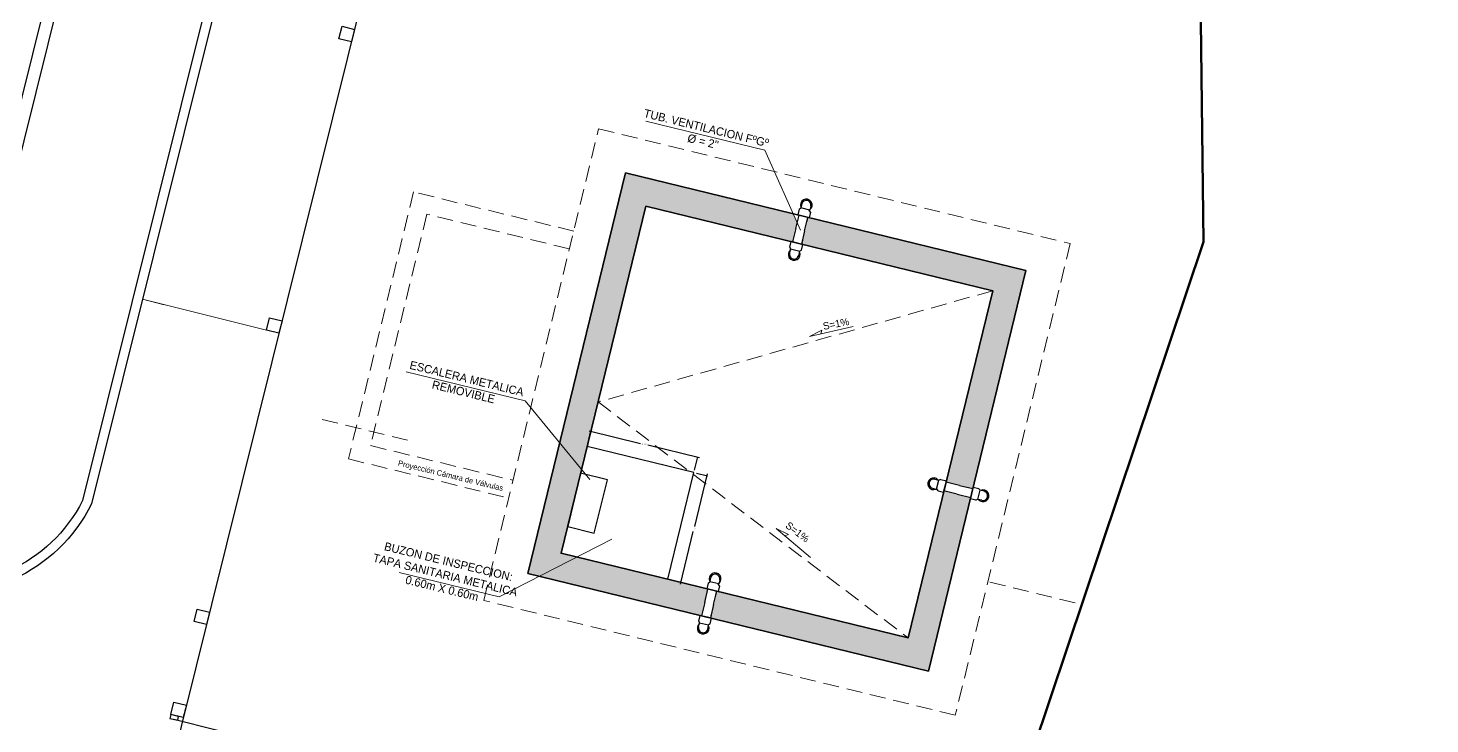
# Model space of a CAD drawing. Header units: metres. Extents: x 717911 to 838331, y 8495011 to 8501478.
# Drawn here: x 837520.36 to 837542.31, y 8496218.72 to 8496229.61 of the extents above; entities that cross this region are included whole.
import ezdxf

# ---------------------------------------------------------------- set-up
doc = ezdxf.new("R2010")
doc.units = ezdxf.units.M
doc.linetypes.add('DASHED2', pattern=[0.375, 0.25, -0.125])
doc.linetypes.add('HIDDEN2', pattern=[4.7625, 3.175, -1.5875])
for name, color, linetype, lineweight, true_color in [('0_Concreto', 7, 'Continuous', 35, 0x3d3d3d), ('0_Cotas', 7, 'Continuous', 0, 0x2e2e2e), ('0_Hach Concreto', 7, 'Continuous', 0, 0x3d3d3d), ('0_Llamados', 7, 'Continuous', 0, 0x2b2b2b), ('0_Tuberia', 7, 'Continuous', 25, 0x0e4267)]:
    doc.layers.add(name, color=color, linetype=linetype, lineweight=lineweight, true_color=true_color)
for name, color, linetype, lineweight in [('0_Linea 02', 250, 'Continuous', 0), ('0_Proyecciones', 251, 'DASHED2', 0), ('0_Texto', 7, 'Continuous', 0), ('Structural - Grid_Pen_No__15', 214, 'Continuous', 25), ('VIGAS DE LOSA1', 190, 'Continuous', 9)]:
    doc.layers.add(name, color=color, linetype=linetype, lineweight=lineweight)
doc.layers.add('SOMBREADO', color=7, linetype='Continuous')
doc.styles.add('ARIAL', font='arial.ttf')
doc.styles.add('T_COT_20', font='swisse.ttf', dxfattribs={"height": 0.025})
doc.dimstyles.new('Dimensiones', dxfattribs={"dimtxt": 0.025, "dimasz": 0.015, "dimexe": 0.01, "dimexo": 0.04, "dimgap": 0.025, "dimtad": 0, "dimtih": 1, "dimtoh": 1, "dimzin": 0, "dimdsep": 46, "dimtxsty": 'ARIAL', "dimblk": 'OBLIQUE', "dimcen": 2.5, "dimdle": 0.03, "dimclrd": 256, "dimclre": 256, "dimclrt": 256, "dimadec": 0, "dimazin": 0, "dimtfac": 1, "dimtmove": 0, "dimatfit": 1, "dimldrblk": 'ARCHTICK', "dimfxl": 1, "dimtolj": 1, "dimtzin": 0, "dimarcsym": 0})

# ---------------------------------------------------------------- blocks, each defined once
blk = doc.blocks.new('_Oblique')
at = {"color": 0, "linetype": 'ByBlock', "lineweight": -2}
blk.add_line((-0.5, -0.5), (0.5, 0.5), dxfattribs=at)
blk = doc.blocks.new('*D1348')
at = {"layer": '0_Cotas', "lineweight": -2, "transparency": 16777216}
for p, q in [((837529.123, 8496223.104), (837529.173, 8496223.311)), ((837529.142, 8496223.309), (837529.95, 8496223.112)), ((837530.872, 8496222.887), (837530.063, 8496223.084)), ((837530.794, 8496222.696), (837530.845, 8496222.904))]:
    blk.add_line(p, q, dxfattribs=at)
at = {"layer": 'Defpoints', "color": 0, "lineweight": 9, "transparency": 16777216}
for p in [(837529.113, 8496223.065), (837530.842, 8496222.894), (837530.785, 8496222.657)]:
    blk.add_point(p, dxfattribs=at)
at = {"layer": '0_Cotas', "lineweight": -2, "transparency": 16777216, "xscale": 0.015, "yscale": 0.015, "zscale": 0.015}
for p, rotation in [((837529.171, 8496223.302), 166.3046780453317), ((837530.842, 8496222.894), 346.3046780453317)]:
    blk.add_blockref('_Oblique', p, dxfattribs=dict(at, rotation=rotation))
at = {"layer": '0_Cotas', "transparency": 16777216, "insert": (837530.007, 8496223.098), "char_height": 0.025, "attachment_point": 5, "style": 'ARIAL'}
blk.add_mtext('\\A1;1.72', dxfattribs=at)
blk = doc.blocks.new('_ArchTick')
at = {"color": 0, "const_width": 0.15}
blk.add_lwpolyline([(-0.5, -0.5), (0.5, 0.5)], dxfattribs=at)
blk = doc.blocks.new('*D1349')
at = {"layer": '0_Cotas', "lineweight": -2, "transparency": 16777216}
for p, q in [((837530.994, 8496222.637), (837530.792, 8496221.81)), ((837530.824, 8496222.648), (837530.996, 8496222.606)), ((837530.572, 8496220.908), (837530.774, 8496221.735)), ((837530.416, 8496220.976), (837530.589, 8496220.934))]:
    blk.add_line(p, q, dxfattribs=at)
at = {"layer": 'Defpoints', "color": 0, "lineweight": 9, "transparency": 16777216}
for p in [(837530.785, 8496222.657), (837530.377, 8496220.986), (837530.579, 8496220.937)]:
    blk.add_point(p, dxfattribs=at)
at = {"layer": '0_Cotas', "lineweight": -2, "transparency": 16777216, "xscale": 0.015, "yscale": 0.015, "zscale": 0.015}
for p, rotation in [((837530.986, 8496222.608), 76.30467804375247), ((837530.579, 8496220.937), 256.3046780437525)]:
    blk.add_blockref('_Oblique', p, dxfattribs=dict(at, rotation=rotation))
at = {"layer": '0_Cotas', "transparency": 16777216, "insert": (837530.783, 8496221.773), "char_height": 0.025, "attachment_point": 5, "style": 'ARIAL'}
blk.add_mtext('\\A1;1.72', dxfattribs=at)

msp = doc.modelspace()

# ---------------------------------------------------------------- hatches: boundary and pattern name
at = {"layer": '0_Hach Concreto'}
h = msp.add_hatch(dxfattribs=at)
h.set_pattern_fill('AR-CONC', scale=0.002294, angle=-13.6953)
h.set_pattern_definition([(36.30468, (837333.45104, 8496269.09083), (0.39740186, -0.1344769), [0.04370175, -0.4807193]), (341.30468, (837333.45104, 8496269.09083), (0.0252185, 0.4449756), [0.0349614, -0.3845768]), (86.75612, (837333.48416, 8496269.07963), (0.4226204, 0.3104987), [0.0371408, -0.4085489]), (32.48888, (837333.47864, 8496269.20406), (0.5813548, -0.2409386), [0.0655526, -0.721079]), (82.94024, (837333.5271, 8496269.184), (0.6635204, 0.422528), [0.0557112, -0.6128239]), (337.48883, (837333.47864, 8496269.20406), (0.6635204, 0.422528), [0.052442, -0.5768625]), (7.30468, (837333.52835, 8496269.16196), (0.2823789, -0.31027944), [0.04370175, -0.4807193]), (312.30468, (837333.52835, 8496269.16196), (0.2377858, 0.376957), [0.0349614, -0.3845754]), (57.75612, (837333.5519, 8496269.1361), (0.52016465, 0.06667754), [0.0371408, -0.4085482]), (23.80468, (837333.45104, 8496269.09083), (0.05280902, 0.18678142), [0, -0.37991391, 0, -0.39040234, 0, -0.38603216]), (353.80468, (837333.45104, 8496269.09083), (0.20334165, 0.18699336), [0, -0.2225876, 0, -0.37117356, 0, -0.14712924]), (313.80468, (837333.3248, 8496269.1216), (0.29909713, -0.08641279), [0, -0.1456725, 0, -0.45449824, 0, -0.6030842]), (303.80468, (837333.2682, 8496269.1354), (0.3439651, -0.0237832), [0, -0.18937427, 0, -0.30183345, 0, -0.4282772])])
h.paths.add_polyline_path([(837535.982, 8496225.818), (837532.569, 8496226.65), (837532.518, 8496226.441), (837532.467, 8496226.232), (837535.462, 8496225.502), (837534.733, 8496222.507), (837534.941, 8496222.456), (837535.15, 8496222.405), (837535.155, 8496222.425)])
h.paths.add_polyline_path([(837535.117, 8496222.266), (837535.058, 8496222.28), (837534.908, 8496222.317), (837534.699, 8496222.368), (837534.138, 8496220.069), (837531.143, 8496220.799), (837531.129, 8496220.74), (837531.093, 8496220.59), (837531.042, 8496220.381), (837531.061, 8496220.376), (837534.455, 8496219.55)])
h.paths.add_polyline_path([(837530.953, 8496220.624), (837531.004, 8496220.833), (837530.984, 8496220.838), (837528.95, 8496221.334), (837528.365, 8496221.034), (837530.902, 8496220.415)])
h.paths.add_polyline_path([(837529.026, 8496222.706), (837528.684, 8496223.122), (837528.186, 8496221.077), (837528.365, 8496221.034), (837528.95, 8496221.334), (837528.706, 8496221.393)])
h.paths.add_polyline_path([(837530.03, 8496226.826), (837532.328, 8496226.266), (837532.379, 8496226.475), (837532.401, 8496226.565), (837532.337, 8496226.706), (837529.714, 8496227.346), (837528.684, 8496223.122), (837529.026, 8496222.706), (837529.113, 8496223.065)])

# ---------------------------------------------------------------- linework, layer by layer
at = {"elevation": 0.963}
for points in [[(837459.35, 8496233.878), (837454.04, 8496212.528), (837517.313, 8496196.792), (837533.411, 8496261.52), (837470.138, 8496277.257), (837465.239, 8496257.557)], [(837520.764, 8496230.557), (837518.592, 8496221.823), (837518.786, 8496221.775), (837523.13, 8496239.243), (837522.936, 8496239.291), (837520.764, 8496230.557)], [(837525.47, 8496229.593), (837525.422, 8496229.399), (837525.228, 8496229.447), (837525.276, 8496229.641), (837525.47, 8496229.593)], [(837524.336, 8496225.032), (837524.288, 8496224.838), (837524.094, 8496224.886), (837524.142, 8496225.08), (837524.336, 8496225.032)], [(837523.202, 8496220.471), (837523.153, 8496220.277), (837522.959, 8496220.325), (837523.008, 8496220.519), (837523.202, 8496220.471)], [(837522.84, 8496219.015), (837522.791, 8496218.821), (837522.597, 8496218.869), (837522.645, 8496219.064), (837522.84, 8496219.015)], [(837522.718, 8496218.839), (837522.597, 8496218.869), (837522.582, 8496218.809), (837522.703, 8496218.779), (837522.718, 8496218.839)], [(837522.643, 8496218.794), (837523.969, 8496218.464)]]:
    msp.add_lwpolyline(points, dxfattribs=at)
msp.add_lwpolyline([(837523.287, 8496229.93), (837521.356, 8496222.166, -0.8), (837516.504, 8496223.373), (837518.435, 8496231.137), (837520.366, 8496238.9, -0.8), (837525.218, 8496237.693), (837523.287, 8496229.93)], format="xyb", dxfattribs=at)
msp.add_lwpolyline([(837523.142, 8496229.966), (837521.215, 8496222.219, -0.794435), (837516.654, 8496223.353), (837518.58, 8496231.1), (837520.507, 8496238.848, -0.794435), (837525.068, 8496237.713)], format="xyb", close=True, dxfattribs=at)
at = {"layer": '0_Concreto', "color": 7}
for points in [[(837529.714, 8496227.346), (837535.982, 8496225.818), (837534.455, 8496219.55), (837528.186, 8496221.077)], [(837530.03, 8496226.826), (837535.462, 8496225.502), (837534.138, 8496220.069), (837528.706, 8496221.393)]]:
    msp.add_lwpolyline(points, close=True, dxfattribs=at)
at = {"layer": '0_Linea 02', "color": 7, "linetype": 'ByBlock'}
for points in [[(837533.279, 8496224.943), (837532.594, 8496224.787), (837532.788, 8496224.883), (837532.77, 8496224.827)], [(837532.608, 8496221.328), (837532.072, 8496221.782), (837532.265, 8496221.685), (837532.21, 8496221.666)]]:
    msp.add_lwpolyline(points, dxfattribs=at)
at = {"layer": '0_Llamados', "color": 7}
for points in [[(837532.452, 8496226.45), (837531.893, 8496227.701), (837530.032, 8496228.155)], [(837529.155, 8496222.547), (837528.143, 8496223.781), (837526.282, 8496224.235)], [(837529.498, 8496221.615), (837527.738, 8496220.712), (837526.17, 8496221.094)]]:
    msp.add_lwpolyline(points, dxfattribs=at)
at = {"layer": '0_Llamados', "color": 7, "linetype": 'DASHED2'}
for points in [[(837524.966, 8496223.487), (837526.359, 8496223.148)], [(837536.753, 8496220.615), (837535.36, 8496220.954)]]:
    msp.add_lwpolyline(points, dxfattribs=at)
at = {"layer": '0_Proyecciones', "color": 7}
for p, q in [((837535.462, 8496225.502), (837529.283, 8496223.761)), ((837529.283, 8496223.761), (837534.138, 8496220.069))]:
    msp.add_line(p, q, dxfattribs=at)
msp.add_lwpolyline([(837529.292, 8496228.039), (837536.675, 8496226.24), (837534.876, 8496218.857), (837527.493, 8496220.656)], close=True, dxfattribs=at)
for points in [[(837528.902, 8496226.437), (837526.394, 8496227.048), (837525.376, 8496222.869), (837527.883, 8496222.258)], [(837528.834, 8496226.158), (837526.605, 8496226.701), (837525.722, 8496223.079), (837527.951, 8496222.536)]]:
    msp.add_lwpolyline(points, dxfattribs=at)
at = {"layer": '0_Tuberia', "color": 7}
for p, q in [((837532.379, 8496226.475), (837532.43, 8496226.684)), ((837532.432, 8496226.777), (837532.457, 8496226.798)), ((837532.518, 8496226.441), (837532.569, 8496226.65)), ((837532.555, 8496226.591), (837532.569, 8496226.65)), ((837532.379, 8496226.475), (837532.328, 8496226.266)), ((837532.518, 8496226.441), (837532.467, 8496226.232)), ((837532.287, 8496226.183), (837532.299, 8496226.152)), ((837532.482, 8496226.291), (837532.467, 8496226.232)), ((837534.649, 8496222.548), (837534.619, 8496222.536)), ((837534.941, 8496222.456), (837534.733, 8496222.507)), ((837534.941, 8496222.456), (837535.15, 8496222.405)), ((837534.757, 8496222.354), (837534.699, 8496222.368)), ((837534.908, 8496222.317), (837534.699, 8496222.368)), ((837534.908, 8496222.317), (837535.117, 8496222.266)), ((837535.058, 8496222.28), (837535.117, 8496222.266)), ((837535.243, 8496222.404), (837535.265, 8496222.379)), ((837531.006, 8496220.926), (837531.031, 8496220.948)), ((837530.953, 8496220.624), (837531.004, 8496220.833)), ((837531.093, 8496220.59), (837531.143, 8496220.799)), ((837531.129, 8496220.74), (837531.143, 8496220.799)), ((837530.953, 8496220.624), (837530.902, 8496220.415)), ((837531.093, 8496220.59), (837531.042, 8496220.381)), ((837531.056, 8496220.44), (837531.042, 8496220.381)), ((837530.861, 8496220.332), (837530.873, 8496220.301))]:
    msp.add_line(p, q, dxfattribs=at)
for points in [[(837532.472, 8496226.862), (837532.457, 8496226.798)], [(837532.614, 8496226.827), (837532.598, 8496226.764)], [(837532.432, 8496226.777), (837532.41, 8496226.689), (837532.41, 8496226.689)], [(837532.611, 8496226.733), (837532.589, 8496226.645), (837532.41, 8496226.689)], [(837532.569, 8496226.65), (837532.43, 8496226.684)], [(837532.598, 8496226.764), (837532.457, 8496226.798)], [(837532.611, 8496226.733), (837532.591, 8496226.766)], [(837532.284, 8496226.089), (837532.299, 8496226.152)], [(837532.287, 8496226.183), (837532.308, 8496226.271), (837532.308, 8496226.271)], [(837532.441, 8496226.117), (837532.299, 8496226.152)], [(837532.466, 8496226.139), (837532.487, 8496226.227), (837532.308, 8496226.271)], [(837532.467, 8496226.232), (837532.328, 8496226.266)], [(837532.425, 8496226.054), (837532.441, 8496226.117)], [(837532.466, 8496226.139), (837532.433, 8496226.119)], [(837534.555, 8496222.551), (837534.619, 8496222.536)], [(837534.584, 8496222.395), (837534.619, 8496222.536)], [(837534.606, 8496222.369), (837534.694, 8496222.348), (837534.737, 8496222.527)], [(837534.649, 8496222.548), (837534.737, 8496222.527), (837534.737, 8496222.527)], [(837534.699, 8496222.368), (837534.733, 8496222.507)], [(837535.2, 8496222.225), (837535.112, 8496222.246), (837535.155, 8496222.425)], [(837535.243, 8496222.404), (837535.155, 8496222.425), (837535.155, 8496222.425)], [(837534.521, 8496222.41), (837534.584, 8496222.395)], [(837534.606, 8496222.369), (837534.586, 8496222.402)], [(837535.117, 8496222.266), (837535.15, 8496222.405)], [(837535.2, 8496222.225), (837535.232, 8496222.245)], [(837535.23, 8496222.237), (837535.265, 8496222.379)], [(837535.294, 8496222.222), (837535.23, 8496222.237)], [(837535.328, 8496222.363), (837535.265, 8496222.379)], [(837531.006, 8496220.926), (837530.984, 8496220.838), (837530.984, 8496220.838)], [(837531.185, 8496220.882), (837531.163, 8496220.794), (837530.984, 8496220.838)], [(837531.046, 8496221.011), (837531.031, 8496220.948)], [(837531.172, 8496220.913), (837531.031, 8496220.948)], [(837531.185, 8496220.882), (837531.165, 8496220.915)], [(837531.188, 8496220.976), (837531.172, 8496220.913)], [(837531.143, 8496220.799), (837531.004, 8496220.833)], [(837530.858, 8496220.238), (837530.873, 8496220.301)], [(837530.861, 8496220.332), (837530.883, 8496220.42), (837530.883, 8496220.42)], [(837531.015, 8496220.267), (837530.873, 8496220.301)], [(837531.04, 8496220.288), (837531.061, 8496220.376), (837530.883, 8496220.42)], [(837531.042, 8496220.381), (837530.902, 8496220.415)], [(837531, 8496220.203), (837531.015, 8496220.267)], [(837531.04, 8496220.288), (837531.007, 8496220.269)]]:
    msp.add_lwpolyline(points, dxfattribs=at)
for points in [[(837528.706, 8496221.393), (837530.377, 8496220.986), (837530.785, 8496222.657), (837529.113, 8496223.065)], [(837529.011, 8496222.647), (837528.808, 8496221.811), (837529.225, 8496221.709), (837529.429, 8496222.545)]]:
    msp.add_lwpolyline(points, close=True, dxfattribs=at)
for centre, radius, start, end in [((837532.543, 8496226.844), 0.0921, 308.5682, 204.0411), ((837532.543, 8496226.844), 0.0728, 346.3047, 166.3047), ((837532.354, 8496226.071), 0.0921, 128.5682, 24.0411), ((837532.354, 8496226.071), 0.0728, 166.3047, 346.3047), ((837534.538, 8496222.481), 0.0921, 38.5682, 294.0411), ((837534.538, 8496222.481), 0.0728, 76.3047, 256.3047), ((837535.311, 8496222.292), 0.0921, 218.5682, 114.0411), ((837535.311, 8496222.292), 0.0728, 256.3047, 76.3047), ((837531.117, 8496220.994), 0.0921, 308.5682, 204.0411), ((837531.117, 8496220.994), 0.0728, 346.3047, 166.3047), ((837530.929, 8496220.221), 0.0921, 128.5682, 24.0411), ((837530.929, 8496220.221), 0.0728, 166.3047, 346.3047)]:
    msp.add_arc(centre, radius, start, end, dxfattribs=at)
at = {"layer": 'SOMBREADO', "color": 0, "linetype": 'Continuous', "lineweight": 50, "elevation": 0.963, "flags": 128}
msp.add_lwpolyline([(837423.428, 8496253.202), (837409.686, 8496233.597), (837401.782, 8496224.222), (837401.782, 8496224.222), (837525.832, 8496194.706), (837525.832, 8496194.706), (837525.832, 8496194.706), (837532.095, 8496206.393), (837538.76, 8496226.268), (837538.31, 8496263.826), (837542.307, 8496290.212), (837542.307, 8496290.212), (837542.307, 8496290.212), (837451.483, 8496301.047), (837450.637, 8496292.732), (837437.159, 8496272.869)], close=True, dxfattribs=at)
at = {"layer": 'Structural - Grid_Pen_No__15', "linetype": 'HIDDEN2', "lineweight": 9, "elevation": 0.963, "flags": 128}
msp.add_lwpolyline([(837423.428, 8496253.202), (837409.686, 8496233.597), (837401.782, 8496224.222), (837401.782, 8496224.222), (837525.832, 8496194.706), (837525.832, 8496194.706), (837525.832, 8496194.706), (837532.095, 8496206.393), (837538.76, 8496226.268), (837538.31, 8496263.826), (837542.307, 8496290.212), (837542.307, 8496290.212), (837542.307, 8496290.212), (837451.483, 8496301.047), (837450.637, 8496292.732), (837437.159, 8496272.869)], close=True, dxfattribs=at)
at = {"layer": 'VIGAS DE LOSA1', "color": 2, "linetype": 'Continuous', "lineweight": 9, "elevation": 0.963, "flags": 128}
for points in [[(837522.492, 8496225.284), (837522.153, 8496225.369)], [(837522.153, 8496225.369), (837524.094, 8496224.886)]]:
    msp.add_lwpolyline(points, dxfattribs=at)

# ---------------------------------------------------------------- texts
at = {"layer": '0_Texto', "color": 7, "attachment_point": 1, "style": 'T_COT_20'}
for s, insert, char_height, width, rotation in [("\\A1;\\pxqc;{\\fEras Medium ITC|b0|i0|c0|p34;\\C256;TUB. VENTILACION FºGº\\P\\A0;%%C = 2''}", (837529.64, 8496228.441), 0.12904, 2.787, 346.3047), ('\\A1;\\pxqc;{\\fEras Medium ITC|b0|i0|c0|p34;\\H0.8x;\\C256;S=1%\\fEbrima|b0|i0|c238|p2;\\H1.25x;\\C3; }', (837532.785, 8496224.999), 0.14338, 0.43358, 11.0702), ('\\A1;\\pxqc;{\\fEras Medium ITC|b0|i0|c0|p34;\\C256;ESCALERA METALICA\\PREMOVIBLE}', (837525.89, 8496224.521), 0.12904, 2.787, 346.3047), ('\\A1;\\pxqc;{\\fEras Medium ITC|b0|i0|c0|p34;\\H0.8x;\\C256;Proyección Cámara de Válvulas}', (837525.886, 8496222.919), 0.10753, 2.26606, 346.3047), ('\\A1;\\pxqc;{\\fEras Medium ITC|b0|i0|c0|p34;\\H0.8x;\\C256;S=1%\\fEbrima|b0|i0|c238|p2;\\H1.25x;\\C3; }', (837532.268, 8496221.902), 0.14338, 0.43358, 322.7088), ('\\A1;\\pxqc;{\\fEras Medium ITC|b0|i0|c0|p34;\\C256;BUZON DE INSPECCION:\\PTAPA SANITARIA METALICA\\P0.60m X 0.60m}', (837525.604, 8496221.655), 0.12904, 2.787, 346.3047)]:
    msp.add_mtext(s, dxfattribs=dict(at, insert=insert, char_height=char_height, width=width, rotation=rotation))

# ---------------------------------------------------------------- dimensions: what is measured, and where the dimension line sits
at = {"layer": '0_Cotas', "color": 7}
for base, p1, p2, angle, picture, middle in [((837530.842, 8496222.894), (837529.113, 8496223.065), (837530.785, 8496222.657), 346.3047, '*D1348', (837530.007, 8496223.098)), ((837530.579, 8496220.937), (837530.785, 8496222.657), (837530.377, 8496220.986), 76.3047, '*D1349', (837530.783, 8496221.773))]:
    dim = msp.add_linear_dim(base=base, p1=p1, p2=p2, angle=angle, dimstyle='Dimensiones', dxfattribs=at)
    dim.commit()
    dim.dimension.update_dxf_attribs({"geometry": picture, "text_midpoint": middle})

doc.saveas('drawing.dxf')
